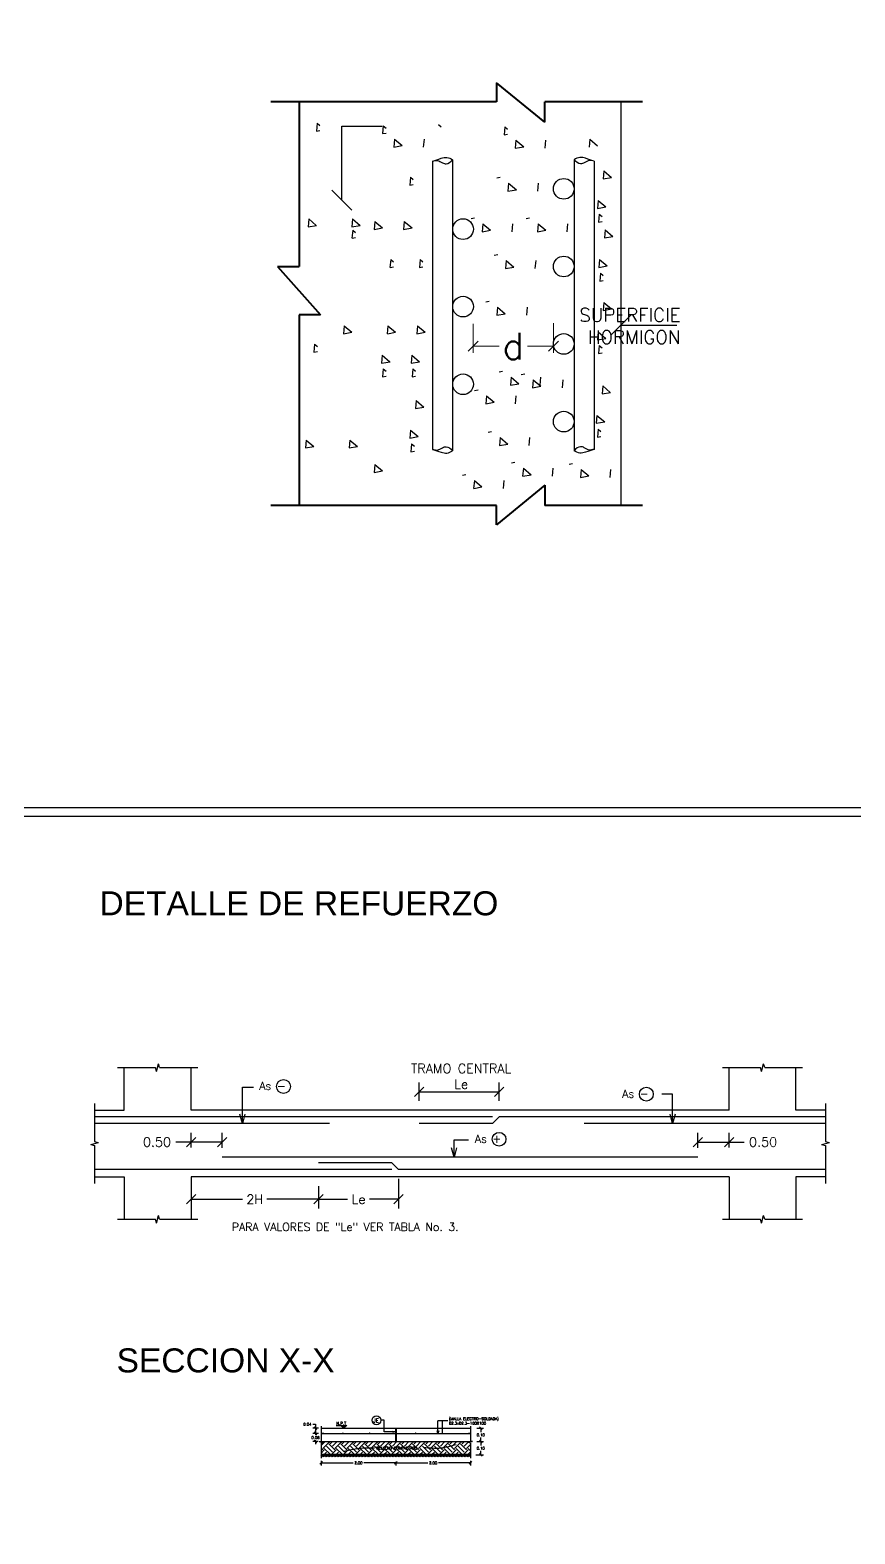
# Model space of a CAD drawing. Header units: millimetres. Extents: x -110 to 118, y 0 to 143.
# Drawn here: x 80.45 to 86.63, y 102.63 to 113.9 of the extents above; entities that cross this region are included whole.
import ezdxf

# ---------------------------------------------------------------- set-up
doc = ezdxf.new("R2010")
doc.units = ezdxf.units.MM
doc.header["$PDMODE"] = 3
for name, color, linetype in [('ACERO', 5, 'Continuous'), ('DETALLES', 7, 'Continuous'), ('DIMTEXTO', 4, 'Continuous'), ('HATCH', 8, 'Continuous'), ('SANITARIOS', 4, 'Continuous'), ('SECCION', 1, 'Continuous'), ('textos', 7, 'Continuous')]:
    doc.layers.add(name, color=color, linetype=linetype)
doc.layers.add('DIM', color=7, linetype='Continuous', lineweight=15)
doc.layers.add('NOT TO PLOT', color=7, linetype='Continuous', plot=False)
doc.styles.add('SIMPLEX', font='SIMPLEX', dxfattribs={"height": 0.2})
doc.styles.add('SMPLEX', font='simplex.shx')
doc.styles.add('TITULOS', font='arial.ttf')
doc.dimstyles.new('DIM-10', dxfattribs={"dimscale": 0.1, "dimtxt": 0.2, "dimasz": 0.2, "dimexe": 0.2, "dimexo": 0.2, "dimgap": 0.1, "dimtad": 0, "dimtih": 1, "dimtoh": 1, "dimzin": 0, "dimdsep": 46, "dimtxsty": 'SMPLEX', "dimblk": 'OBLIQUE', "dimcen": 0.2, "dimclrd": 4, "dimclre": 4, "dimclrt": 4, "dimadec": 0, "dimazin": 0, "dimtfac": 1, "dimtmove": 0, "dimatfit": 3, "dimldrblk": 'OPEN30', "dimfxl": 1, "dimtolj": 1, "dimtzin": 0, "dimarcsym": 0})
doc.dimstyles.new('DIM-30', dxfattribs={"dimscale": 0.35, "dimtxt": 0.2, "dimasz": 0.2, "dimexe": 0.2, "dimexo": 0.2, "dimgap": 0.1, "dimtad": 0, "dimtih": 1, "dimtoh": 1, "dimzin": 0, "dimdsep": 46, "dimtxsty": 'SMPLEX', "dimblk1": 'OBLIQUE', "dimblk2": 'OBLIQUE', "dimsah": 1, "dimcen": 0.2, "dimclrd": 4, "dimclre": 4, "dimclrt": 4, "dimadec": 0, "dimazin": 0, "dimtfac": 1, "dimtmove": 0, "dimatfit": 3, "dimldrblk": 'OPEN30', "dimfxl": 1, "dimtolj": 1, "dimtzin": 0, "dimarcsym": 0})
doc.dimstyles.new('DIM-50', dxfattribs={"dimscale": 0.5, "dimtxt": 0.2, "dimasz": 0.15, "dimexe": 0.1, "dimexo": 0.2, "dimgap": 0.1, "dimtad": 0, "dimtih": 1, "dimtoh": 1, "dimzin": 0, "dimdsep": 46, "dimtxsty": 'SIMPLEX', "dimblk": 'OBLIQUE', "dimcen": 0.2, "dimclrd": 256, "dimclre": 256, "dimclrt": 256, "dimadec": 0, "dimazin": 0, "dimtfac": 1, "dimtmove": 0, "dimatfit": 3, "dimldrblk": 'OPEN30', "dimfxl": 1, "dimtolj": 1, "dimtzin": 0, "dimlwd": -1, "dimlwe": -1, "dimarcsym": 0})
doc.dimstyles.new('DIM-75', dxfattribs={"dimscale": 0.75, "dimtxt": 0.2, "dimasz": 0.2, "dimexe": 0.2, "dimexo": 0.2, "dimgap": 0.1, "dimtad": 0, "dimtih": 1, "dimtoh": 1, "dimzin": 0, "dimdsep": 46, "dimtxsty": 'SMPLEX', "dimblk1": 'OBLIQUE', "dimblk2": 'OBLIQUE', "dimsah": 1, "dimcen": 0.2, "dimclrd": 4, "dimclre": 4, "dimclrt": 4, "dimadec": 0, "dimazin": 0, "dimtfac": 1, "dimtmove": 0, "dimatfit": 3, "dimldrblk": 'OBLIQUE', "dimfxl": 0.2, "dimfxlon": 1, "dimtfill": 1, "dimtolj": 1, "dimtzin": 0, "dimarcsym": 0})
doc.dimstyles.new('DIMENSION-10', dxfattribs={"dimscale": 0.1, "dimtxt": 0.2, "dimasz": 0.2, "dimexe": 0.2, "dimexo": 0.2, "dimgap": 0.1, "dimtad": 0, "dimtih": 1, "dimtoh": 1, "dimzin": 0, "dimdsep": 46, "dimtxsty": 'SMPLEX', "dimblk1": 'OBLIQUE', "dimblk2": 'OBLIQUE', "dimsah": 1, "dimcen": 0.2, "dimclrd": 4, "dimclre": 4, "dimclrt": 4, "dimadec": 0, "dimazin": 0, "dimtfac": 1, "dimtmove": 0, "dimatfit": 3, "dimldrblk": 'OPEN30', "dimfxl": 1, "dimtolj": 1, "dimtzin": 0, "dimarcsym": 0})

# ---------------------------------------------------------------- blocks, each defined once
blk = doc.blocks.new('_Oblique')
at = {"layer": 'SANITARIOS', "color": 0, "lineweight": -2}
blk.add_line((-0.5, -0.5), (0.5, 0.5), dxfattribs=at)
blk = doc.blocks.new('*D44')
at = {"layer": 'Defpoints', "color": 0, "transparency": 16777216}
for p in [(81.653, 105.306), (82.609, 105.306), (82.609, 105.137)]:
    blk.add_point(p, dxfattribs=at)
at = {"layer": 'DIM', "color": 4, "lineweight": -2, "transparency": 16777216}
for p, q in [((81.653, 105.236), (81.653, 105.067)), ((82.609, 105.236), (82.609, 105.067)), ((81.653, 105.137), (82.039, 105.137)), ((82.609, 105.137), (82.222, 105.137))]:
    blk.add_line(p, q, dxfattribs=at)
at = {"layer": 'DIM', "color": 4, "lineweight": -2, "transparency": 16777216, "xscale": 0.07, "yscale": 0.07, "zscale": 0.07, "rotation": 180}
blk.add_blockref('_Oblique', (81.653, 105.137), dxfattribs=at)
at = {"layer": 'DIM', "color": 4, "lineweight": -2, "transparency": 16777216, "xscale": 0.07, "yscale": 0.07, "zscale": 0.07}
blk.add_blockref('_Oblique', (82.609, 105.137), dxfattribs=at)
at = {"layer": 'DIM', "color": 4, "transparency": 16777216, "insert": (82.131, 105.137), "char_height": 0.07, "attachment_point": 5, "style": 'SMPLEX'}
blk.add_mtext('\\A1;2H', dxfattribs=at)
blk = doc.blocks.new('_Open30')
at = {"layer": 'DIMTEXTO', "color": 0, "lineweight": -2}
for p, q in [((-1, 0.27), (0, 0)), ((0, 0), (-1, -0.27)), ((0, 0), (-1, 0))]:
    blk.add_line(p, q, dxfattribs=at)
blk = doc.blocks.new('*D45')
at = {"layer": 'Defpoints', "color": 0, "transparency": 16777216}
for p in [(81.653, 105.566), (81.653, 105.456), (81.887, 105.453)]:
    blk.add_point(p, dxfattribs=at)
at = {"layer": 'DIM', "color": 4, "lineweight": -2, "transparency": 16777216}
for p, q in [((81.653, 105.566), (81.54, 105.566)), ((81.653, 105.526), (81.653, 105.636)), ((81.887, 105.566), (81.653, 105.566)), ((81.887, 105.523), (81.887, 105.636))]:
    blk.add_line(p, q, dxfattribs=at)
at = {"layer": 'DIM', "color": 4, "lineweight": -2, "transparency": 16777216, "xscale": 0.07, "yscale": 0.07, "zscale": 0.07, "rotation": 180}
blk.add_blockref('_Oblique', (81.653, 105.566), dxfattribs=at)
at = {"layer": 'DIM', "color": 4, "lineweight": -2, "transparency": 16777216, "xscale": 0.07, "yscale": 0.07, "zscale": 0.07}
blk.add_blockref('_Oblique', (81.887, 105.566), dxfattribs=at)
at = {"layer": 'DIM', "color": 4, "transparency": 16777216, "insert": (81.398, 105.566), "char_height": 0.07, "attachment_point": 5, "style": 'SMPLEX'}
blk.add_mtext('\\A1;0.50', dxfattribs=at)
blk = doc.blocks.new('*D48')
at = {"layer": 'Defpoints', "color": 0, "transparency": 16777216}
for p in [(83.963, 105.942), (83.363, 105.806), (83.963, 105.806)]:
    blk.add_point(p, dxfattribs=at)
at = {"layer": 'DIM', "color": 4, "lineweight": -2, "transparency": 16777216}
for p, q in [((83.363, 105.876), (83.363, 106.012)), ((83.963, 105.876), (83.963, 106.012)), ((83.363, 105.942), (83.963, 105.942))]:
    blk.add_line(p, q, dxfattribs=at)
at = {"layer": 'DIM', "color": 4, "lineweight": -2, "transparency": 16777216, "xscale": 0.06999999999999999, "yscale": 0.06999999999999999, "zscale": 0.06999999999999999, "rotation": 180}
blk.add_blockref('_Oblique', (83.363, 105.942), dxfattribs=at)
at = {"layer": 'DIM', "color": 4, "lineweight": -2, "transparency": 16777216, "xscale": 0.06999999999999999, "yscale": 0.06999999999999999, "zscale": 0.06999999999999999}
blk.add_blockref('_Oblique', (83.963, 105.942), dxfattribs=at)
at = {"layer": 'DIM', "color": 4, "transparency": 16777216, "insert": (83.678, 106.059), "char_height": 0.07, "attachment_point": 5, "style": 'SMPLEX'}
blk.add_mtext('\\A1;TRAMO CENTRAL\\PLe', dxfattribs=at)
blk = doc.blocks.new('*D49')
at = {"layer": 'Defpoints', "color": 0, "transparency": 16777216}
for p in [(85.687, 105.566), (85.453, 105.453), (85.687, 105.456)]:
    blk.add_point(p, dxfattribs=at)
at = {"layer": 'DIM', "color": 4, "lineweight": -2, "transparency": 16777216}
for p, q in [((85.453, 105.523), (85.453, 105.636)), ((85.453, 105.566), (85.687, 105.566)), ((85.687, 105.526), (85.687, 105.636)), ((85.687, 105.566), (85.799, 105.566))]:
    blk.add_line(p, q, dxfattribs=at)
at = {"layer": 'DIM', "color": 4, "lineweight": -2, "transparency": 16777216, "xscale": 0.07, "yscale": 0.07, "zscale": 0.07, "rotation": 180}
blk.add_blockref('_Oblique', (85.453, 105.566), dxfattribs=at)
at = {"layer": 'DIM', "color": 4, "lineweight": -2, "transparency": 16777216, "xscale": 0.07, "yscale": 0.07, "zscale": 0.07}
blk.add_blockref('_Oblique', (85.687, 105.566), dxfattribs=at)
at = {"layer": 'DIM', "color": 4, "transparency": 16777216, "insert": (85.941, 105.566), "char_height": 0.07, "attachment_point": 5, "style": 'SMPLEX'}
blk.add_mtext('\\A1;0.50', dxfattribs=at)
blk = doc.blocks.new('*D50')
at = {"layer": 'Defpoints', "color": 0, "transparency": 16777216}
for p in [(83.209, 105.361), (82.609, 105.306), (83.209, 105.137)]:
    blk.add_point(p, dxfattribs=at)
at = {"layer": 'DIM', "color": 4, "lineweight": -2, "transparency": 16777216}
for p, q in [((82.609, 105.236), (82.609, 105.067)), ((83.209, 105.291), (83.209, 105.067)), ((82.609, 105.137), (82.825, 105.137)), ((83.209, 105.137), (82.992, 105.137))]:
    blk.add_line(p, q, dxfattribs=at)
at = {"layer": 'DIM', "color": 4, "lineweight": -2, "transparency": 16777216, "xscale": 0.06999999999999999, "yscale": 0.06999999999999999, "zscale": 0.06999999999999999, "rotation": 180}
blk.add_blockref('_Oblique', (82.609, 105.137), dxfattribs=at)
at = {"layer": 'DIM', "color": 4, "lineweight": -2, "transparency": 16777216, "xscale": 0.06999999999999999, "yscale": 0.06999999999999999, "zscale": 0.06999999999999999}
blk.add_blockref('_Oblique', (83.209, 105.137), dxfattribs=at)
at = {"layer": 'DIM', "color": 4, "transparency": 16777216, "insert": (82.909, 105.137), "char_height": 0.07, "attachment_point": 5, "style": 'SMPLEX'}
blk.add_mtext('\\A1;Le', dxfattribs=at)
blk = doc.blocks.new('*D52')
at = {"layer": 'Defpoints', "color": 0, "transparency": 16777216}
for p in [(83.769, 111.801), (84.369, 111.805), (83.769, 111.534)]:
    blk.add_point(p, dxfattribs=at)
at = {"layer": 'DIM', "transparency": 16777216}
for p, q in [((83.769, 111.701), (83.769, 111.484)), ((84.369, 111.705), (84.369, 111.484)), ((83.769, 111.534), (83.962, 111.534)), ((84.369, 111.534), (84.176, 111.534))]:
    blk.add_line(p, q, dxfattribs=at)
at = {"layer": 'DIM', "transparency": 16777216, "xscale": 0.075, "yscale": 0.075, "zscale": 0.075, "rotation": 180}
blk.add_blockref('_Oblique', (83.769, 111.534), dxfattribs=at)
at = {"layer": 'DIM', "transparency": 16777216, "xscale": 0.075, "yscale": 0.075, "zscale": 0.075}
blk.add_blockref('_Oblique', (84.369, 111.534), dxfattribs=at)
at = {"layer": 'DIM', "transparency": 16777216, "insert": (84.069, 111.534), "char_height": 0.2, "attachment_point": 5, "style": 'SIMPLEX'}
blk.add_mtext('\\A1;d', dxfattribs=at)
blk = doc.blocks.new('*D55')
at = {"layer": 'Defpoints', "color": 0, "transparency": 16777216}
for p in [(83.775, 103.32), (83.768, 103.22), (83.825, 103.22)]:
    blk.add_point(p, dxfattribs=at)
at = {"layer": 'DIM', "color": 4, "lineweight": -2, "transparency": 16777216}
for p, q in [((83.795, 103.32), (83.845, 103.32)), ((83.825, 103.32), (83.825, 103.29)), ((83.788, 103.22), (83.845, 103.22)), ((83.825, 103.22), (83.825, 103.25))]:
    blk.add_line(p, q, dxfattribs=at)
at = {"layer": 'DIM', "color": 4, "lineweight": -2, "transparency": 16777216, "xscale": 0.02, "yscale": 0.02, "zscale": 0.02}
for p, rotation in [((83.825, 103.32), 90), ((83.825, 103.22), 270)]:
    blk.add_blockref('_Oblique', p, dxfattribs=dict(at, rotation=rotation))
at = {"layer": 'DIM', "color": 4, "transparency": 16777216, "insert": (83.825, 103.27), "char_height": 0.02, "attachment_point": 5, "style": 'SMPLEX'}
blk.add_mtext('\\A1;0.10', dxfattribs=at)
blk = doc.blocks.new('*D56')
at = {"layer": 'Defpoints', "color": 0, "transparency": 16777216}
for p in [(83.775, 103.42), (83.775, 103.32), (83.825, 103.32)]:
    blk.add_point(p, dxfattribs=at)
at = {"layer": 'DIM', "color": 4, "lineweight": -2, "transparency": 16777216}
for p, q in [((83.795, 103.42), (83.845, 103.42)), ((83.825, 103.42), (83.825, 103.39)), ((83.795, 103.32), (83.845, 103.32)), ((83.825, 103.32), (83.825, 103.35))]:
    blk.add_line(p, q, dxfattribs=at)
at = {"layer": 'DIM', "color": 4, "lineweight": -2, "transparency": 16777216, "xscale": 0.02, "yscale": 0.02, "zscale": 0.02}
for p, rotation in [((83.825, 103.42), 90), ((83.825, 103.32), 270)]:
    blk.add_blockref('_Oblique', p, dxfattribs=dict(at, rotation=rotation))
at = {"layer": 'DIM', "color": 4, "transparency": 16777216, "insert": (83.825, 103.37), "char_height": 0.02, "attachment_point": 5, "style": 'SMPLEX'}
blk.add_mtext('\\A1;0.10', dxfattribs=at)
blk = doc.blocks.new('*D57')
at = {"layer": 'Defpoints', "color": 0, "transparency": 16777216}
for p in [(82.628, 103.42), (82.586, 103.38), (82.628, 103.38)]:
    blk.add_point(p, dxfattribs=at)
at = {"layer": 'DIM', "color": 4, "lineweight": -2, "transparency": 16777216}
for p, q in [((82.566, 103.45), (82.586, 103.45)), ((82.608, 103.42), (82.566, 103.42)), ((82.586, 103.45), (82.586, 103.42)), ((82.586, 103.42), (82.586, 103.38)), ((82.608, 103.38), (82.566, 103.38))]:
    blk.add_line(p, q, dxfattribs=at)
at = {"layer": 'DIM', "color": 4, "lineweight": -2, "transparency": 16777216, "xscale": 0.02, "yscale": 0.02, "zscale": 0.02}
for p, rotation in [((82.586, 103.42), 90), ((82.586, 103.38), 270)]:
    blk.add_blockref('_Oblique', p, dxfattribs=dict(at, rotation=rotation))
at = {"layer": 'DIM', "color": 4, "transparency": 16777216, "insert": (82.525, 103.45), "char_height": 0.02, "attachment_point": 5, "style": 'SMPLEX'}
blk.add_mtext('\\A1;0.04', dxfattribs=at)
blk = doc.blocks.new('*D59')
at = {"layer": 'Defpoints', "color": 0, "transparency": 16777216}
for p in [(82.586, 103.32), (82.627, 103.32), (82.628, 103.38)]:
    blk.add_point(p, dxfattribs=at)
at = {"layer": 'DIM', "color": 4, "lineweight": -2, "transparency": 16777216}
for p, q in [((82.586, 103.38), (82.586, 103.4)), ((82.608, 103.38), (82.566, 103.38)), ((82.607, 103.32), (82.566, 103.32)), ((82.586, 103.38), (82.586, 103.37)), ((82.586, 103.32), (82.586, 103.33)), ((82.586, 103.32), (82.586, 103.3))]:
    blk.add_line(p, q, dxfattribs=at)
at = {"layer": 'DIM', "color": 4, "lineweight": -2, "transparency": 16777216, "xscale": 0.02, "yscale": 0.02, "zscale": 0.02}
for p, rotation in [((82.586, 103.38), 270), ((82.586, 103.32), 90)]:
    blk.add_blockref('_Oblique', p, dxfattribs=dict(at, rotation=rotation))
at = {"layer": 'DIM', "color": 4, "transparency": 16777216, "insert": (82.586, 103.35), "char_height": 0.02, "attachment_point": 5, "style": 'SMPLEX'}
blk.add_mtext('\\A1;0.06', dxfattribs=at)
blk = doc.blocks.new('*D60')
at = {"layer": 'Defpoints', "color": 0, "transparency": 16777216}
for p in [(82.628, 103.197), (83.188, 103.189), (83.188, 103.161)]:
    blk.add_point(p, dxfattribs=at)
at = {"layer": 'DIM', "color": 4, "lineweight": -2, "transparency": 16777216}
for p, q in [((82.628, 103.177), (82.628, 103.141)), ((82.628, 103.161), (82.868, 103.161)), ((83.188, 103.161), (82.949, 103.161)), ((83.188, 103.169), (83.188, 103.141))]:
    blk.add_line(p, q, dxfattribs=at)
at = {"layer": 'DIM', "color": 4, "lineweight": -2, "transparency": 16777216, "xscale": 0.02, "yscale": 0.02, "zscale": 0.02, "rotation": 180}
blk.add_blockref('_Oblique', (82.628, 103.161), dxfattribs=at)
at = {"layer": 'DIM', "color": 4, "lineweight": -2, "transparency": 16777216, "xscale": 0.02, "yscale": 0.02, "zscale": 0.02}
blk.add_blockref('_Oblique', (83.188, 103.161), dxfattribs=at)
at = {"layer": 'DIM', "color": 4, "transparency": 16777216, "insert": (82.908, 103.161), "char_height": 0.02, "attachment_point": 5, "style": 'SMPLEX'}
blk.add_mtext('\\A1;2.00', dxfattribs=at)
blk = doc.blocks.new('*D58')
at = {"layer": 'Defpoints', "color": 0, "transparency": 16777216}
for p in [(83.188, 103.189), (83.748, 103.197), (83.188, 103.161)]:
    blk.add_point(p, dxfattribs=at)
at = {"layer": 'DIM', "color": 4, "lineweight": -2, "transparency": 16777216}
for p, q in [((83.748, 103.177), (83.748, 103.141)), ((83.188, 103.169), (83.188, 103.141)), ((83.188, 103.161), (83.427, 103.161)), ((83.748, 103.161), (83.508, 103.161))]:
    blk.add_line(p, q, dxfattribs=at)
at = {"layer": 'DIM', "color": 4, "lineweight": -2, "transparency": 16777216, "xscale": 0.02, "yscale": 0.02, "zscale": 0.02, "rotation": 180}
blk.add_blockref('_Oblique', (83.188, 103.161), dxfattribs=at)
at = {"layer": 'DIM', "color": 4, "lineweight": -2, "transparency": 16777216, "xscale": 0.02, "yscale": 0.02, "zscale": 0.02}
blk.add_blockref('_Oblique', (83.748, 103.161), dxfattribs=at)
at = {"layer": 'DIM', "color": 4, "transparency": 16777216, "insert": (83.468, 103.161), "char_height": 0.02, "attachment_point": 5, "style": 'SMPLEX'}
blk.add_mtext('\\A1;2.00', dxfattribs=at)

msp = doc.modelspace()

# ---------------------------------------------------------------- hatches: boundary and pattern name
at = {"layer": 'DETALLES'}
msp.add_hatch(color=256, dxfattribs=at).paths.add_polyline_path([(82.775, 103.441), (82.821, 103.441), (82.797, 103.421)])
at = {"layer": 'HATCH'}
h = msp.add_hatch(dxfattribs=at)
h.set_pattern_fill('EARTH', color=256, scale=0.01, angle=45, style=0)
h.set_pattern_definition([(45, (-965.53485, 167.92669), (0, 0.0898025612), [0.0635, -0.0635]), (45, (-965.55169, 167.943526), (0, 0.0898025612), [0.0635, -0.0635]), (45, (-965.56853, 167.960364), (0, 0.0898025612), [0.0635, -0.0635]), (135, (-965.56853, 167.97159), (-0.0898025612, 0), [0.0635, -0.0635]), (135, (-965.55169, 167.98843), (-0.0898025612, 0), [0.0635, -0.0635]), (135, (-965.53485, 168.005265), (-0.0898025612, 0), [0.0635, -0.0635])])
h.paths.add_polyline_path([(83.748, 103.225), (83.748, 103.309), (83.733, 103.313), (83.76, 103.32), (82.616, 103.32), (82.643, 103.313), (82.628, 103.309), (82.628, 103.225)])
h.paths.add_polyline_path([(83.362, 103.355), (83.72, 103.355), (83.72, 103.315), (83.362, 103.315)], flags=9)
h.paths.add_polyline_path([(83.037, 103.287), (83.385, 103.287), (83.385, 103.257), (83.037, 103.257)], flags=24)
h = msp.add_hatch(dxfattribs=at)
h.set_pattern_fill('ANSI31', color=256, scale=0.0025, style=0)
h.set_pattern_definition([(45, (-965.534853, 167.926688), (-0.005612660076, 0.005612660076), [])])
h.paths.add_polyline_path([(83.748, 103.225), (82.628, 103.225), (82.628, 103.205), (83.748, 103.205)])

# ---------------------------------------------------------------- linework, layer by layer
at = {"layer": 'ACERO'}
for p, q in [((83.464, 112.92), (83.464, 111.765)), ((83.614, 112.931), (83.614, 111.765)), ((84.524, 112.931), (84.524, 111.765)), ((84.674, 112.92), (84.674, 111.765)), ((83.464, 111.765), (83.464, 110.76)), ((83.614, 111.765), (83.614, 110.75)), ((84.524, 111.765), (84.524, 110.75)), ((84.674, 111.765), (84.674, 110.76)), ((83.913, 105.756), (80.93, 105.756)), ((82.69, 105.706), (80.93, 105.706)), ((83.913, 105.706), (83.363, 105.706)), ((83.913, 105.706), (83.963, 105.756)), ((86.409, 105.756), (83.963, 105.756)), ((86.409, 105.706), (84.599, 105.706)), ((85.453, 105.453), (81.887, 105.453)), ((83.159, 105.361), (80.93, 105.361)), ((83.159, 105.411), (82.609, 105.411)), ((83.159, 105.411), (83.209, 105.361)), ((84.216, 105.361), (83.209, 105.361)), ((86.409, 105.361), (84.216, 105.361))]:
    msp.add_line(p, q, dxfattribs=at)
at = {"layer": 'ACERO', "ltscale": 0.5}
for p, q in [((82.628, 103.38), (83.185, 103.38)), ((83.191, 103.38), (83.748, 103.38))]:
    msp.add_line(p, q, dxfattribs=at)
at = {"layer": 'ACERO', "ltscale": 0.5, "const_width": 0.005}
for points in [[(82.64, 103.384, 1), (82.645, 103.384, 1)], [(82.789, 103.384, 1), (82.794, 103.384, 1)], [(82.989, 103.384, 1), (82.994, 103.384, 1)], [(83.335, 103.384, 1), (83.34, 103.384, 1)], [(83.535, 103.384, 1), (83.54, 103.384, 1)], [(83.735, 103.384, 1), (83.74, 103.384, 1)]]:
    msp.add_lwpolyline(points, format="xyb", close=True, dxfattribs=at)
at = {"layer": 'ACERO'}
for centre in [(84.447, 112.713), (83.692, 112.411), (84.447, 112.131), (83.692, 111.83), (84.447, 111.55), (83.692, 111.248), (84.447, 110.968)]:
    msp.add_circle(centre, 0.0776, dxfattribs=at)
for points in [[(83.464, 112.92), (83.528, 112.942), (83.571, 112.949), (83.614, 112.931)], [(83.464, 112.92), (83.5, 112.926), (83.538, 112.908), (83.566, 112.901), (83.614, 112.931)], [(84.674, 112.92), (84.61, 112.942), (84.568, 112.949), (84.524, 112.931)], [(84.674, 112.92), (84.639, 112.926), (84.601, 112.908), (84.572, 112.901), (84.524, 112.931)], [(83.464, 110.76), (83.5, 110.755), (83.538, 110.772), (83.566, 110.78), (83.614, 110.75)], [(83.464, 110.76), (83.528, 110.739), (83.571, 110.732), (83.614, 110.75)], [(84.674, 110.76), (84.639, 110.755), (84.601, 110.772), (84.572, 110.78), (84.524, 110.75)], [(84.674, 110.76), (84.61, 110.739), (84.568, 110.732), (84.524, 110.75)]]:
    msp.add_spline(points, degree=3, dxfattribs=at)
at = {"layer": 'DETALLES'}
msp.add_lwpolyline([(82.775, 103.441), (82.821, 103.441), (82.797, 103.421), (82.775, 103.441)], dxfattribs=at)
for centre, radius in [((82.346, 105.983), 0.0519), ((85.066, 105.925), 0.0519), ((83.962, 105.587), 0.0519), ((83.043, 103.48), 0.0331)]:
    msp.add_circle(centre, radius, dxfattribs=at)
at = {"layer": 'DIMTEXTO'}
for p, q in [((83.579, 103.477), (83.504, 103.477)), ((83.538, 103.387), (83.538, 103.477))]:
    msp.add_line(p, q, dxfattribs=at)
at = {"layer": 'HATCH'}
for p, q in [((82.598, 113.205), (82.593, 113.145)), ((82.598, 113.205), (82.619, 113.187)), ((82.593, 113.145), (82.619, 113.15)), ((83.094, 113.186), (83.089, 113.127)), ((83.089, 113.127), (83.115, 113.131)), ((83.094, 113.186), (83.115, 113.169)), ((83.508, 113.196), (83.529, 113.178)), ((84.005, 113.177), (84, 113.117)), ((84, 113.117), (84.026, 113.122)), ((84.005, 113.177), (84.026, 113.16)), ((83.179, 113.086), (83.174, 113.026)), ((83.174, 113.026), (83.237, 113.038)), ((83.179, 113.086), (83.236, 113.038)), ((83.4, 113.086), (83.394, 113.026)), ((84.089, 113.077), (84.084, 113.017)), ((84.084, 113.017), (84.147, 113.029)), ((84.089, 113.077), (84.147, 113.029)), ((84.31, 113.077), (84.305, 113.017)), ((84.642, 113.085), (84.637, 113.025)), ((84.642, 113.085), (84.7, 113.036)), ((83.297, 112.8), (83.292, 112.74)), ((83.297, 112.8), (83.318, 112.782)), ((83.945, 112.795), (83.971, 112.8)), ((84.034, 112.755), (84.029, 112.695)), ((84.034, 112.755), (84.092, 112.706)), ((84.255, 112.755), (84.25, 112.695)), ((84.748, 112.847), (84.743, 112.787)), ((84.743, 112.787), (84.806, 112.799)), ((84.748, 112.847), (84.806, 112.799)), ((83.292, 112.74), (83.318, 112.745)), ((84.029, 112.695), (84.092, 112.706)), ((84.706, 112.626), (84.7, 112.566)), ((84.701, 112.566), (84.763, 112.578)), ((84.706, 112.626), (84.763, 112.578)), ((82.535, 112.488), (82.53, 112.428)), ((82.53, 112.428), (82.593, 112.439)), ((82.535, 112.488), (82.592, 112.439)), ((82.863, 112.488), (82.858, 112.428)), ((82.858, 112.428), (82.92, 112.439)), ((82.863, 112.488), (82.92, 112.439)), ((83.032, 112.469), (83.026, 112.409)), ((83.027, 112.409), (83.089, 112.421)), ((83.032, 112.469), (83.089, 112.421)), ((83.252, 112.469), (83.247, 112.409)), ((83.247, 112.409), (83.31, 112.421)), ((83.252, 112.469), (83.31, 112.421)), ((83.752, 112.491), (83.778, 112.496)), ((83.841, 112.451), (83.836, 112.391)), ((83.841, 112.451), (83.899, 112.403)), ((84.062, 112.451), (84.057, 112.391)), ((84.166, 112.491), (84.191, 112.496)), ((84.255, 112.451), (84.25, 112.391)), ((84.255, 112.451), (84.312, 112.403)), ((84.476, 112.451), (84.47, 112.391)), ((84.713, 112.524), (84.708, 112.464)), ((84.708, 112.464), (84.734, 112.469)), ((84.713, 112.524), (84.734, 112.506)), ((82.865, 112.404), (82.859, 112.344)), ((82.86, 112.344), (82.885, 112.349)), ((82.865, 112.404), (82.885, 112.386)), ((83.836, 112.391), (83.899, 112.403)), ((84.25, 112.391), (84.313, 112.403)), ((84.757, 112.405), (84.752, 112.345)), ((84.752, 112.345), (84.815, 112.357)), ((84.757, 112.405), (84.815, 112.357)), ((83.926, 112.215), (83.952, 112.22)), ((83.15, 112.183), (83.144, 112.123)), ((83.145, 112.123), (83.171, 112.128)), ((83.15, 112.183), (83.171, 112.165)), ((83.37, 112.183), (83.365, 112.123)), ((83.365, 112.123), (83.391, 112.128)), ((83.37, 112.183), (83.391, 112.165)), ((84.016, 112.175), (84.011, 112.115)), ((84.011, 112.115), (84.074, 112.126)), ((84.016, 112.175), (84.073, 112.126)), ((84.237, 112.175), (84.231, 112.115)), ((84.715, 112.184), (84.71, 112.124)), ((84.71, 112.124), (84.772, 112.136)), ((84.715, 112.184), (84.772, 112.136)), ((84.722, 112.082), (84.717, 112.022)), ((84.722, 112.082), (84.743, 112.064)), ((84.717, 112.022), (84.743, 112.027)), ((83.862, 111.865), (83.888, 111.87)), ((84.748, 111.862), (84.743, 111.802)), ((84.748, 111.862), (84.806, 111.813)), ((83.951, 111.825), (83.946, 111.765)), ((83.946, 111.765), (84.009, 111.776)), ((83.951, 111.825), (84.009, 111.776)), ((84.172, 111.825), (84.167, 111.765)), ((84.743, 111.802), (84.806, 111.813)), ((82.802, 111.687), (82.797, 111.627)), ((82.797, 111.627), (82.859, 111.638)), ((82.802, 111.687), (82.859, 111.638)), ((83.129, 111.687), (83.124, 111.627)), ((83.125, 111.627), (83.187, 111.638)), ((83.129, 111.687), (83.187, 111.638)), ((83.35, 111.687), (83.345, 111.627)), ((83.345, 111.627), (83.408, 111.638)), ((83.35, 111.687), (83.408, 111.638)), ((84.706, 111.641), (84.7, 111.581)), ((84.706, 111.641), (84.763, 111.592)), ((82.579, 111.548), (82.574, 111.488)), ((82.579, 111.548), (82.6, 111.53)), ((84.701, 111.581), (84.763, 111.592)), ((84.713, 111.538), (84.708, 111.479)), ((84.713, 111.538), (84.734, 111.521)), ((82.574, 111.488), (82.6, 111.493)), ((83.087, 111.466), (83.082, 111.406)), ((83.082, 111.406), (83.145, 111.417)), ((83.087, 111.466), (83.144, 111.417)), ((83.308, 111.466), (83.302, 111.406)), ((83.303, 111.406), (83.365, 111.417)), ((83.308, 111.466), (83.365, 111.417)), ((84.708, 111.479), (84.734, 111.483)), ((83.094, 111.363), (83.089, 111.304)), ((83.089, 111.304), (83.115, 111.308)), ((83.094, 111.363), (83.115, 111.346)), ((83.315, 111.363), (83.31, 111.304)), ((83.31, 111.304), (83.336, 111.308)), ((83.315, 111.363), (83.336, 111.346)), ((83.963, 111.34), (83.989, 111.345)), ((84.053, 111.3), (84.047, 111.24)), ((84.053, 111.3), (84.11, 111.252)), ((84.129, 111.322), (84.155, 111.327)), ((84.273, 111.3), (84.268, 111.24)), ((83.779, 111.202), (83.805, 111.207)), ((84.048, 111.24), (84.11, 111.252)), ((84.218, 111.281), (84.213, 111.222)), ((84.213, 111.222), (84.276, 111.233)), ((84.218, 111.281), (84.276, 111.233)), ((84.439, 111.281), (84.434, 111.222)), ((84.739, 111.235), (84.734, 111.176)), ((84.734, 111.176), (84.797, 111.187)), ((84.739, 111.235), (84.796, 111.187)), ((83.341, 111.125), (83.336, 111.065)), ((83.336, 111.065), (83.399, 111.077)), ((83.341, 111.125), (83.398, 111.077)), ((83.869, 111.162), (83.863, 111.102)), ((83.864, 111.102), (83.926, 111.114)), ((83.869, 111.162), (83.926, 111.114)), ((84.089, 111.162), (84.084, 111.102)), ((84.696, 111.014), (84.691, 110.955)), ((84.691, 110.955), (84.754, 110.966)), ((84.696, 111.014), (84.754, 110.966)), ((83.298, 110.904), (83.293, 110.844)), ((83.293, 110.844), (83.356, 110.856)), ((83.298, 110.904), (83.356, 110.856)), ((83.88, 110.889), (83.906, 110.894)), ((83.97, 110.849), (83.965, 110.789)), ((83.97, 110.849), (84.027, 110.8)), ((84.191, 110.849), (84.185, 110.789)), ((84.704, 110.912), (84.699, 110.852)), ((84.699, 110.852), (84.725, 110.857)), ((84.704, 110.912), (84.725, 110.895)), ((82.517, 110.83), (82.511, 110.771)), ((82.512, 110.771), (82.574, 110.782)), ((82.517, 110.83), (82.574, 110.782)), ((82.844, 110.83), (82.839, 110.771)), ((82.839, 110.771), (82.902, 110.782)), ((82.844, 110.83), (82.902, 110.782)), ((83.306, 110.802), (83.301, 110.742)), ((83.301, 110.742), (83.327, 110.747)), ((83.306, 110.802), (83.327, 110.784)), ((83.965, 110.789), (84.028, 110.8)), ((83.032, 110.646), (83.026, 110.586)), ((83.032, 110.646), (83.089, 110.598)), ((84.055, 110.659), (84.081, 110.664)), ((84.145, 110.619), (84.139, 110.559)), ((84.145, 110.619), (84.202, 110.57)), ((84.365, 110.619), (84.36, 110.559)), ((84.487, 110.65), (84.513, 110.655)), ((83.027, 110.586), (83.089, 110.598)), ((83.687, 110.567), (83.713, 110.572)), ((83.777, 110.526), (83.771, 110.467)), ((83.777, 110.526), (83.834, 110.478)), ((83.997, 110.526), (83.992, 110.467)), ((84.14, 110.559), (84.202, 110.57)), ((84.577, 110.609), (84.572, 110.55)), ((84.572, 110.55), (84.635, 110.561)), ((84.577, 110.609), (84.634, 110.561)), ((84.798, 110.609), (84.792, 110.55)), ((83.772, 110.467), (83.834, 110.478))]:
    msp.add_line(p, q, dxfattribs=at)
at = {"layer": 'NOT TO PLOT'}
for points in [[(79.992, 115.453), (93.83, 115.453), (93.83, 108.071), (79.992, 108.071)], [(79.992, 108.009), (87.377, 108.009), (87.377, 100.627), (79.992, 100.627)]]:
    msp.add_lwpolyline(points, close=True, dxfattribs=at)
at = {"layer": 'SECCION', "color": 3, "lineweight": 40}
for p, q in [((83.943, 113.508), (83.943, 113.365)), ((84.306, 113.212), (83.943, 113.508)), ((83.943, 113.365), (82.252, 113.365)), ((82.464, 113.365), (82.464, 112.132)), ((85.036, 113.365), (84.306, 113.365)), ((84.306, 113.212), (84.306, 113.365)), ((82.302, 112.132), (82.464, 112.132)), ((82.302, 112.132), (82.624, 111.769)), ((82.624, 111.769), (82.464, 111.769)), ((82.464, 111.769), (82.464, 110.339)), ((84.306, 110.492), (83.943, 110.195)), ((84.306, 110.492), (84.306, 110.339)), ((83.943, 110.339), (82.252, 110.339)), ((83.943, 110.195), (83.943, 110.339)), ((85.036, 110.339), (84.306, 110.339))]:
    msp.add_line(p, q, dxfattribs=at)
at = {"layer": 'SECCION'}
for p, q in [((84.874, 113.365), (84.874, 110.339)), ((82.628, 103.225), (83.748, 103.225))]:
    msp.add_line(p, q, dxfattribs=at)
at = {"layer": 'SECCION', "color": 3, "lineweight": 30}
for p, q in [((81.103, 106.124), (81.387, 106.124)), ((81.395, 106.095), (81.387, 106.124)), ((81.395, 106.095), (81.41, 106.153)), ((81.418, 106.124), (81.41, 106.153)), ((81.418, 106.124), (81.703, 106.124)), ((85.637, 106.124), (85.921, 106.124)), ((85.929, 106.095), (85.921, 106.124)), ((85.929, 106.095), (85.945, 106.153)), ((85.953, 106.124), (85.945, 106.153)), ((85.953, 106.124), (86.237, 106.124)), ((80.93, 105.856), (80.93, 105.571)), ((86.409, 105.856), (86.409, 105.571)), ((80.901, 105.548), (80.959, 105.563)), ((80.901, 105.548), (80.93, 105.54)), ((80.93, 105.571), (80.959, 105.563)), ((80.93, 105.54), (80.93, 105.256)), ((86.38, 105.548), (86.438, 105.563)), ((86.38, 105.548), (86.409, 105.54)), ((86.409, 105.571), (86.438, 105.563)), ((86.409, 105.54), (86.409, 105.256)), ((81.103, 104.987), (81.387, 104.987)), ((81.395, 104.958), (81.387, 104.987)), ((81.395, 104.958), (81.41, 105.016)), ((81.418, 104.987), (81.41, 105.016)), ((81.418, 104.987), (81.703, 104.987)), ((85.637, 104.987), (85.921, 104.987)), ((85.929, 104.958), (85.921, 104.987)), ((85.929, 104.958), (85.945, 105.016)), ((85.953, 104.987), (85.945, 105.016)), ((85.953, 104.987), (86.237, 104.987)), ((82.628, 103.436), (82.628, 103.324)), ((83.748, 103.436), (83.748, 103.324)), ((82.614, 103.32), (82.628, 103.324)), ((82.614, 103.32), (82.643, 103.313)), ((82.628, 103.309), (82.643, 103.313)), ((82.628, 103.309), (82.628, 103.197)), ((83.762, 103.32), (83.733, 103.313)), ((83.748, 103.309), (83.733, 103.313)), ((83.762, 103.32), (83.748, 103.324)), ((83.748, 103.309), (83.748, 103.197))]:
    msp.add_line(p, q, dxfattribs=at)
at = {"layer": 'SECCION', "ltscale": 0.8}
for p, q in [((81.153, 105.806), (81.153, 106.124)), ((81.653, 105.806), (81.653, 106.124)), ((85.687, 105.806), (85.687, 106.124)), ((86.187, 105.806), (86.187, 106.124)), ((80.93, 105.806), (81.153, 105.806)), ((85.687, 105.806), (81.653, 105.806)), ((86.409, 105.806), (86.187, 105.806)), ((80.93, 105.306), (81.153, 105.306)), ((81.153, 105.306), (81.153, 104.987)), ((85.687, 105.306), (81.653, 105.306)), ((81.653, 105.306), (81.653, 104.987)), ((85.687, 105.306), (85.687, 104.987)), ((86.187, 105.306), (86.187, 104.987)), ((86.409, 105.306), (86.187, 105.306))]:
    msp.add_line(p, q, dxfattribs=at)
at = {"layer": 'SECCION', "ltscale": 0.5}
for p, q in [((82.628, 103.42), (83.748, 103.42)), ((83.185, 103.42), (83.185, 103.32)), ((83.191, 103.42), (83.191, 103.32)), ((82.616, 103.32), (83.76, 103.32))]:
    msp.add_line(p, q, dxfattribs=at)

# ---------------------------------------------------------------- texts
at = {"layer": 'DIMTEXTO', "linetype": 'Continuous', "char_height": 0.18, "attachment_point": 4, "style": 'TITULOS'}
for s, insert in [('\\pi-0.36,l0.54,t0.54;DETALLE DE REFUERZO', (80.787, 107.355)), ('\\pi-0.36,l0.54,t0.54;SECCION X-X', (80.915, 103.928))]:
    msp.add_mtext(s, dxfattribs=dict(at, insert=insert))
at = {"layer": 'DIMTEXTO', "insert": (83.042, 103.262), "char_height": 0.02, "attachment_point": 7, "style": 'SIMPLEX'}
msp.add_mtext('RELLENO COMPACTADO', dxfattribs=at)
at = {"layer": 'textos', "style": 'SIMPLEX'}
for s, insert, char_height, attachment_point in [('\\A1;SUPERFICIE\\PHORMIGON', (85.322, 111.684), 0.1, 6), ('As -', (82.264, 105.987), 0.06, 5), ('As -', (84.984, 105.929), 0.06, 5), ('As +', (83.88, 105.591), 0.06, 5), ('PARA VALORES DE "Le" VER TABLA No. 3.', (81.959, 104.96), 0.06, 1), ('{\\LN.P.T}', (82.816, 103.457), 0.022, 6), ('JE', (83.062, 103.479), 0.03, 6), ('{\\C4;(MALLA ELECTRO-SOLDADA)}', (83.586, 103.502), 0.02, 1), ('{\\C4;D2.3xD2.3-100X100}', (83.586, 103.468), 0.02, 1)]:
    msp.add_mtext(s, dxfattribs=dict(at, insert=insert, char_height=char_height, attachment_point=attachment_point))

# ---------------------------------------------------------------- dimensions: what is measured, and where the dimension line sits
at = {"layer": 'DIM'}
for base, p1, p2, text, dimstyle, picture, middle in [((83.769, 111.534), (84.369, 111.805), (83.769, 111.801), 'd', 'DIM-50', '*D52', (84.069, 111.534)), ((82.609, 105.137), (81.653, 105.306), (82.609, 105.306), '2H', 'DIM-30', '*D44', (82.131, 105.137)), ((83.188, 103.161), (82.628, 103.197), (83.188, 103.189), '2.00', 'DIMENSION-10', '*D60', (82.908, 103.161))]:
    dim = msp.add_linear_dim(base=base, p1=p1, p2=p2, text=text, dimstyle=dimstyle, dxfattribs=at)
    dim.commit()
    dim.dimension.update_dxf_attribs({"geometry": picture, "text_midpoint": middle})
dim = msp.add_linear_dim(base=(83.963, 105.942), p1=(83.363, 105.806), p2=(83.963, 105.806), text='TRAMO CENTRAL\\PLe', dimstyle='DIM-30', override={"dimtmove": 2}, dxfattribs=at)
dim.commit()
dim.dimension.update_dxf_attribs({"geometry": '*D48', "text_midpoint": (83.678, 106.059), "dimtype": 160})
dim = msp.add_linear_dim(base=(81.653, 105.566), p1=(81.887, 105.453), p2=(81.653, 105.456), text='0.50', dimstyle='DIM-30', dxfattribs=at)
dim.commit()
dim.dimension.update_dxf_attribs({"geometry": '*D45', "text_midpoint": (81.398, 105.566), "dimtype": 160})
dim = msp.add_linear_dim(base=(85.687, 105.566), p1=(85.453, 105.453), p2=(85.687, 105.456), angle=180, text='0.50', dimstyle='DIM-30', dxfattribs=at)
dim.commit()
dim.dimension.update_dxf_attribs({"geometry": '*D49', "text_midpoint": (85.941, 105.566), "dimtype": 160})
dim = msp.add_linear_dim(base=(83.209, 105.137), p1=(82.609, 105.306), p2=(83.209, 105.361), text='Le', dimstyle='DIM-30', override={"dimtmove": 1}, dxfattribs=at)
dim.commit()
dim.dimension.update_dxf_attribs({"geometry": '*D50', "text_midpoint": (82.909, 105.137)})
dim = msp.add_linear_dim(base=(82.586, 103.38), p1=(82.628, 103.42), p2=(82.628, 103.38), angle=90, dimstyle='DIMENSION-10', override={"dimtmove": 1}, dxfattribs=at)
dim.commit()
dim.dimension.update_dxf_attribs({"geometry": '*D57', "text_midpoint": (82.576, 103.45), "dimtype": 160})
for base, p1, p2, picture, middle in [((82.586, 103.32), (82.628, 103.38), (82.627, 103.32), '*D59', (82.586, 103.35)), ((83.825, 103.32), (83.775, 103.42), (83.775, 103.32), '*D56', (83.825, 103.37)), ((83.825, 103.22), (83.775, 103.32), (83.768, 103.22), '*D55', (83.825, 103.27))]:
    dim = msp.add_linear_dim(base=base, p1=p1, p2=p2, angle=90, dimstyle='DIMENSION-10', dxfattribs=at)
    dim.commit()
    dim.dimension.update_dxf_attribs({"geometry": picture, "text_midpoint": middle})
dim = msp.add_linear_dim(base=(83.188, 103.161), p1=(83.748, 103.197), p2=(83.188, 103.189), angle=180, text='2.00', dimstyle='DIMENSION-10', dxfattribs=at)
dim.commit()
dim.dimension.update_dxf_attribs({"geometry": '*D58', "text_midpoint": (83.468, 103.161)})

# ---------------------------------------------------------------- leaders
at = {"layer": 'DETALLES'}
for points, dimstyle in [([(82.784, 112.627), (82.784, 113.183), (83.085, 113.183)], 'DIM-75'), ([(82.038, 105.706), (82.038, 105.979), (82.121, 105.979)], 'DIM-30'), ([(85.263, 105.706), (85.263, 105.925), (85.183, 105.925)], 'DIM-30'), ([(83.625, 105.453), (83.625, 105.584), (83.734, 105.584)], 'DIM-30'), ([(83.185, 103.393), (83.1, 103.393), (83.1, 103.481), (83.079, 103.481)], 'DIM-10')]:
    msp.add_leader(points, dimstyle=dimstyle, override={"dimgap": 0.1, "dimtad": 0}, dxfattribs=at)
msp.add_leader([(84.874, 111.691), (85.295, 111.691)], dimstyle='DIM-75', dxfattribs=at)
at = {"layer": 'DETALLES', "path_type": 1}
for points in [[(83.64, 103.296), (83.526, 103.271), (83.398, 103.273)], [(82.798, 103.248), (82.912, 103.271), (83.029, 103.274)]]:
    msp.add_leader(points, dimstyle='DIM-10', override={"dimgap": 0.1, "dimtad": 0, "dimldrblk": 'DotSmall'}, dxfattribs=at)
at = {"layer": 'DIMTEXTO'}
msp.add_leader([(83.504, 103.38), (83.504, 103.477)], dimstyle='DIM-10', override={"dimgap": 0.1, "dimtad": 0}, dxfattribs=at)

doc.saveas('drawing.dxf')
